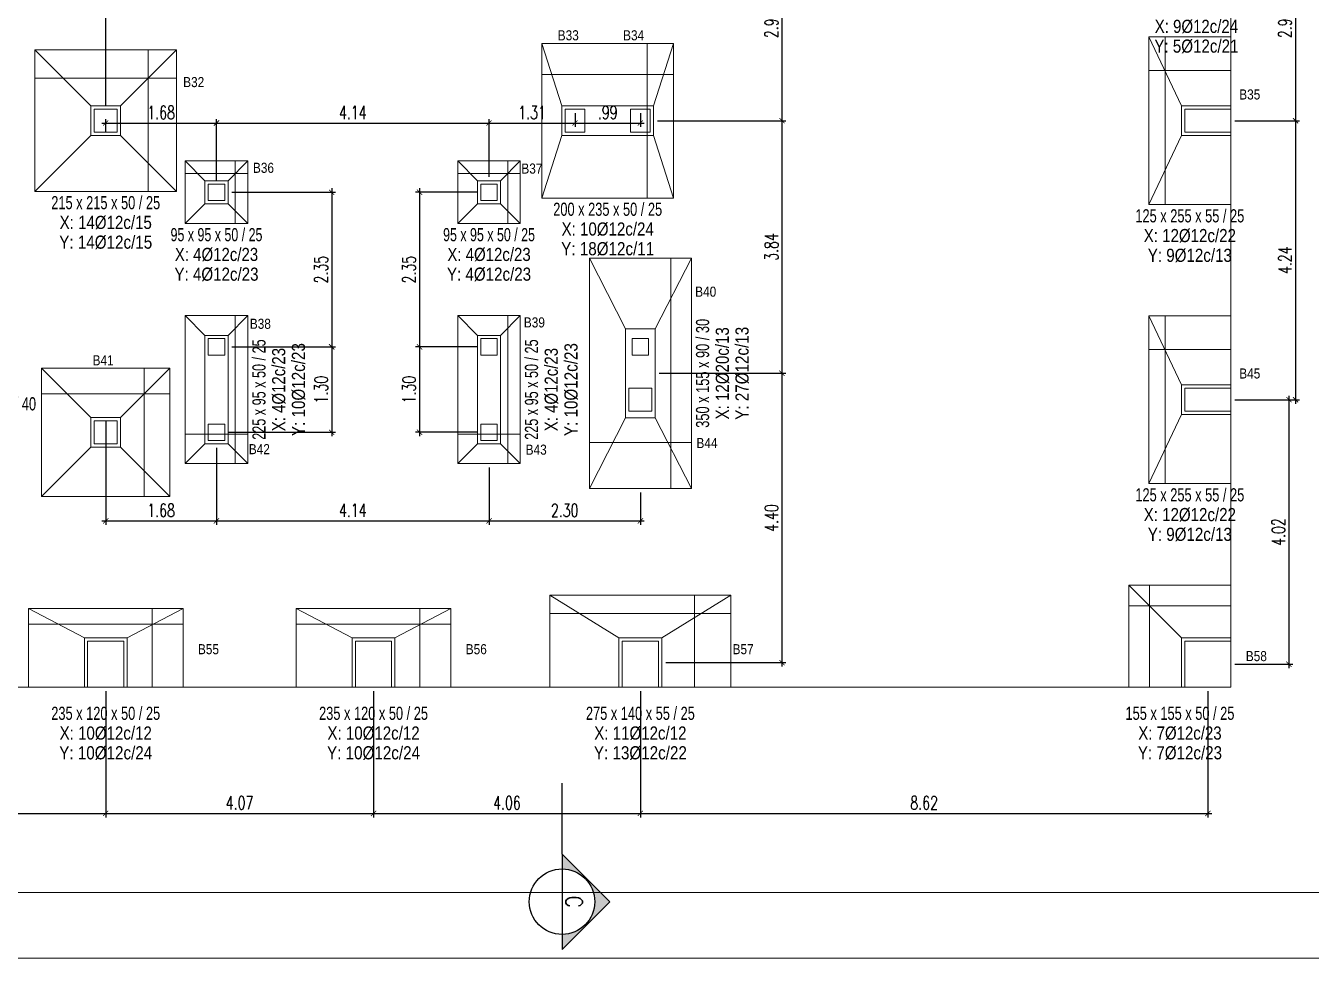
# Model space of a CAD drawing. Header units: millimetres. Extents: x 0 to 147, y 0 to 144.
# Drawn here: x 44.49 to 64.03, y 99.17 to 113.34 of the extents above; entities that cross this region are included whole.
import ezdxf
from ezdxf.enums import TextEntityAlignment as Align

# ---------------------------------------------------------------- set-up
doc = ezdxf.new("R2010")
doc.units = ezdxf.units.MM
doc.linetypes.add('TRAZO_HUECO', pattern=[0.375, 0.25, -0.125])
for name, color, linetype, lineweight in [('COLUMNA_REF', 3, 'Continuous', 9), ('PILAR_HORMIGON', 2, 'Continuous', 0), ('RECUAD_LIMITES', 2, 'Continuous', 0), ('RECUAD_MARCO', 1, 'Continuous', 20), ('SILUETAS', 6, 'Continuous', 5), ('ZAP_CONTORNO', 6, 'Continuous', 9), ('ZAP_DIMENSION_Y_ARM', 7, 'Continuous', 0), ('ZAP_ESQUEMA_ARM', 7, 'Continuous', 9)]:
    doc.layers.add(name, color=color, linetype=linetype, lineweight=lineweight)
doc.layers.add('DN-100-TITULOS 02', color=2, linetype='Continuous')
doc.styles.add('COTAS', font='romans.shx', dxfattribs={"width": 0.7})
doc.styles.add('CYPETXT_romans', font='arial.ttf', dxfattribs={"height": 0.2})
doc.styles.add('ROMANS', font='romans.shx', dxfattribs={"width": 0.8})
doc.dimstyles.new('COTA 100', dxfattribs={"dimscale": 200, "dimtxt": 0.001, "dimasz": 0.0004, "dimexe": 0.0003, "dimexo": 0.0003, "dimgap": 0.0003, "dimtad": 1, "dimzin": 4, "dimdsep": 46, "dimtxsty": 'COTAS', "dimblk": 'ARCHTICK', "dimcen": -0.02, "dimdle": 0.0003, "dimclrd": 256, "dimclre": 256, "dimclrt": 2, "dimadec": 0, "dimazin": 0, "dimtfac": 1, "dimtix": 1, "dimtmove": 2, "dimatfit": 3, "dimldrblk": 'ORIGIN', "dimfxl": 1, "dimtolj": 1, "dimtzin": 0, "dimarcsym": 0})

# ---------------------------------------------------------------- blocks, each defined once
blk = doc.blocks.new('_ArchTick')
at = {"color": 0, "const_width": 0.15}
blk.add_lwpolyline([(-0.5, -0.5), (0.5, 0.5)], dxfattribs=at)
blk = doc.blocks.new('*D477')
at = {"lineweight": -2, "transparency": 16777216}
for p, q in [((40.711, 113.925), (45.766, 113.925)), ((40.771, 112.258), (40.771, 113.985)), ((45.706, 112.133), (45.706, 113.985))]:
    blk.add_line(p, q, dxfattribs=at)
at = {"layer": 'Defpoints', "color": 0, "transparency": 16777216}
for p in [(45.706, 113.925), (40.771, 112.198), (45.706, 112.073)]:
    blk.add_point(p, dxfattribs=at)
at = {"lineweight": -2, "transparency": 16777216, "xscale": 0.08, "yscale": 0.08, "zscale": 0.08, "rotation": 180}
blk.add_blockref('_ArchTick', (40.771, 113.925), dxfattribs=at)
at = {"lineweight": -2, "transparency": 16777216, "xscale": 0.08, "yscale": 0.08, "zscale": 0.08}
blk.add_blockref('_ArchTick', (45.706, 113.925), dxfattribs=at)
at = {"color": 2, "transparency": 16777216, "insert": (43.239, 114.085), "char_height": 0.2, "attachment_point": 5, "style": 'COTAS'}
blk.add_mtext('\\A1;4.94', dxfattribs=at)
blk = doc.blocks.new('_Origin')
at = {"color": 0, "linetype": 'ByBlock', "lineweight": -2}
blk.add_line((0, 0), (-1, 0), dxfattribs=at)
blk.add_circle((0, 0), 0.5, dxfattribs=at)
blk = doc.blocks.new('*D486')
at = {"lineweight": -2, "transparency": 16777216}
for p, q in [((63.788, 114.887), (63.788, 111.838)), ((62.866, 114.827), (63.848, 114.827)), ((62.866, 111.898), (63.848, 111.898))]:
    blk.add_line(p, q, dxfattribs=at)
at = {"layer": 'Defpoints', "color": 0, "transparency": 16777216}
for p in [(62.806, 114.827), (62.806, 111.898), (63.788, 111.898)]:
    blk.add_point(p, dxfattribs=at)
at = {"lineweight": -2, "transparency": 16777216, "xscale": 0.08, "yscale": 0.08, "zscale": 0.08}
for p, rotation in [((63.788, 114.827), 90), ((63.788, 111.898), 270)]:
    blk.add_blockref('_ArchTick', p, dxfattribs=dict(at, rotation=rotation))
at = {"color": 2, "transparency": 16777216, "insert": (63.628, 113.363), "char_height": 0.2, "attachment_point": 5, "rotation": 90, "style": 'COTAS'}
blk.add_mtext('\\A1;2.93', dxfattribs=at)
blk = doc.blocks.new('*D487')
at = {"lineweight": -2, "transparency": 16777216}
for p, q in [((63.788, 111.958), (63.788, 107.598)), ((62.866, 111.898), (63.848, 111.898)), ((62.866, 107.658), (63.848, 107.658))]:
    blk.add_line(p, q, dxfattribs=at)
at = {"layer": 'Defpoints', "color": 0, "transparency": 16777216}
for p in [(62.806, 111.898), (62.806, 107.658), (63.788, 107.658)]:
    blk.add_point(p, dxfattribs=at)
at = {"lineweight": -2, "transparency": 16777216, "xscale": 0.08, "yscale": 0.08, "zscale": 0.08}
for p, rotation in [((63.788, 111.898), 90), ((63.788, 107.658), 270)]:
    blk.add_blockref('_ArchTick', p, dxfattribs=dict(at, rotation=rotation))
at = {"color": 2, "transparency": 16777216, "insert": (63.628, 109.778), "char_height": 0.2, "attachment_point": 5, "rotation": 90, "style": 'COTAS'}
blk.add_mtext('\\A1;4.24', dxfattribs=at)
blk = doc.blocks.new('*D488')
at = {"lineweight": -2, "transparency": 16777216}
for p, q in [((62.866, 107.658), (63.748, 107.658)), ((63.688, 107.718), (63.688, 103.578)), ((62.866, 103.638), (63.748, 103.638))]:
    blk.add_line(p, q, dxfattribs=at)
at = {"layer": 'Defpoints', "color": 0, "transparency": 16777216}
for p in [(62.806, 107.658), (62.806, 103.638), (63.688, 103.638)]:
    blk.add_point(p, dxfattribs=at)
at = {"lineweight": -2, "transparency": 16777216, "xscale": 0.08, "yscale": 0.08, "zscale": 0.08}
for p, rotation in [((63.688, 107.658), 90), ((63.688, 103.638), 270)]:
    blk.add_blockref('_ArchTick', p, dxfattribs=dict(at, rotation=rotation))
at = {"color": 2, "transparency": 16777216, "insert": (63.528, 105.648), "char_height": 0.2, "attachment_point": 5, "rotation": 90, "style": 'COTAS'}
blk.add_mtext('\\A1;4.02', dxfattribs=at)
blk = doc.blocks.new('*D495')
at = {"lineweight": -2, "transparency": 16777216}
for p, q in [((40.771, 103.228), (40.771, 101.312)), ((45.706, 103.228), (45.706, 101.312)), ((40.711, 101.372), (45.766, 101.372))]:
    blk.add_line(p, q, dxfattribs=at)
at = {"layer": 'Defpoints', "color": 0, "transparency": 16777216}
for p in [(40.771, 103.288), (45.706, 103.288), (45.706, 101.372)]:
    blk.add_point(p, dxfattribs=at)
at = {"lineweight": -2, "transparency": 16777216, "xscale": 0.08, "yscale": 0.08, "zscale": 0.08, "rotation": 180}
blk.add_blockref('_ArchTick', (40.771, 101.372), dxfattribs=at)
at = {"lineweight": -2, "transparency": 16777216, "xscale": 0.08, "yscale": 0.08, "zscale": 0.08}
blk.add_blockref('_ArchTick', (45.706, 101.372), dxfattribs=at)
at = {"color": 2, "transparency": 16777216, "insert": (43.239, 101.532), "char_height": 0.2, "attachment_point": 5, "style": 'COTAS'}
blk.add_mtext('\\A1;4.94', dxfattribs=at)
blk = doc.blocks.new('*D496')
at = {"lineweight": -2, "transparency": 16777216}
for p, q in [((45.706, 103.228), (45.706, 101.312)), ((49.776, 103.228), (49.776, 101.312)), ((45.646, 101.372), (49.836, 101.372))]:
    blk.add_line(p, q, dxfattribs=at)
at = {"layer": 'Defpoints', "color": 0, "transparency": 16777216}
for p in [(45.706, 103.288), (49.776, 103.288), (49.776, 101.372)]:
    blk.add_point(p, dxfattribs=at)
at = {"lineweight": -2, "transparency": 16777216, "xscale": 0.08, "yscale": 0.08, "zscale": 0.08, "rotation": 180}
blk.add_blockref('_ArchTick', (45.706, 101.372), dxfattribs=at)
at = {"lineweight": -2, "transparency": 16777216, "xscale": 0.08, "yscale": 0.08, "zscale": 0.08}
blk.add_blockref('_ArchTick', (49.776, 101.372), dxfattribs=at)
at = {"color": 2, "transparency": 16777216, "insert": (47.741, 101.532), "char_height": 0.2, "attachment_point": 5, "style": 'COTAS'}
blk.add_mtext('\\A1;4.07', dxfattribs=at)
blk = doc.blocks.new('*D497')
at = {"lineweight": -2, "transparency": 16777216}
for p, q in [((49.776, 103.228), (49.776, 101.312)), ((53.831, 103.228), (53.831, 101.312)), ((49.716, 101.372), (53.891, 101.372))]:
    blk.add_line(p, q, dxfattribs=at)
at = {"layer": 'Defpoints', "color": 0, "transparency": 16777216}
for p in [(49.776, 103.288), (53.831, 103.288), (53.831, 101.372)]:
    blk.add_point(p, dxfattribs=at)
at = {"lineweight": -2, "transparency": 16777216, "xscale": 0.08, "yscale": 0.08, "zscale": 0.08, "rotation": 180}
blk.add_blockref('_ArchTick', (49.776, 101.372), dxfattribs=at)
at = {"lineweight": -2, "transparency": 16777216, "xscale": 0.08, "yscale": 0.08, "zscale": 0.08}
blk.add_blockref('_ArchTick', (53.831, 101.372), dxfattribs=at)
at = {"color": 2, "transparency": 16777216, "insert": (51.804, 101.532), "char_height": 0.2, "attachment_point": 5, "style": 'COTAS'}
blk.add_mtext('\\A1;4.06', dxfattribs=at)
blk = doc.blocks.new('*D498')
at = {"lineweight": -2, "transparency": 16777216}
for p, q in [((53.831, 103.228), (53.831, 101.312)), ((62.456, 103.228), (62.456, 101.312)), ((53.771, 101.372), (62.516, 101.372))]:
    blk.add_line(p, q, dxfattribs=at)
at = {"layer": 'Defpoints', "color": 0, "transparency": 16777216}
for p in [(53.831, 103.288), (62.456, 103.288), (62.456, 101.372)]:
    blk.add_point(p, dxfattribs=at)
at = {"lineweight": -2, "transparency": 16777216, "xscale": 0.08, "yscale": 0.08, "zscale": 0.08, "rotation": 180}
blk.add_blockref('_ArchTick', (53.831, 101.372), dxfattribs=at)
at = {"lineweight": -2, "transparency": 16777216, "xscale": 0.08, "yscale": 0.08, "zscale": 0.08}
blk.add_blockref('_ArchTick', (62.456, 101.372), dxfattribs=at)
at = {"color": 2, "transparency": 16777216, "insert": (58.144, 101.532), "char_height": 0.2, "attachment_point": 5, "style": 'COTAS'}
blk.add_mtext('\\A1;8.62', dxfattribs=at)
blk = doc.blocks.new('*D501')
at = {"lineweight": -2, "transparency": 16777216}
for p, q in [((55.983, 114.887), (55.983, 111.838)), ((54.116, 114.827), (56.043, 114.827)), ((54.091, 111.898), (56.043, 111.898))]:
    blk.add_line(p, q, dxfattribs=at)
at = {"layer": 'Defpoints', "color": 0, "transparency": 16777216}
for p in [(54.056, 114.827), (54.031, 111.898), (55.983, 111.898)]:
    blk.add_point(p, dxfattribs=at)
at = {"lineweight": -2, "transparency": 16777216, "xscale": 0.08, "yscale": 0.08, "zscale": 0.08}
for p, rotation in [((55.983, 114.827), 90), ((55.983, 111.898), 270)]:
    blk.add_blockref('_ArchTick', p, dxfattribs=dict(at, rotation=rotation))
at = {"color": 2, "transparency": 16777216, "insert": (55.823, 113.363), "char_height": 0.2, "attachment_point": 5, "rotation": 90, "style": 'COTAS'}
blk.add_mtext('\\A1;2.93', dxfattribs=at)
blk = doc.blocks.new('*D502')
at = {"lineweight": -2, "transparency": 16777216}
for p, q in [((55.983, 111.958), (55.983, 108)), ((54.091, 111.898), (56.043, 111.898)), ((54.116, 108.06), (56.043, 108.06))]:
    blk.add_line(p, q, dxfattribs=at)
at = {"layer": 'Defpoints', "color": 0, "transparency": 16777216}
for p in [(54.031, 111.898), (54.056, 108.06), (55.983, 108.06)]:
    blk.add_point(p, dxfattribs=at)
at = {"lineweight": -2, "transparency": 16777216, "xscale": 0.08, "yscale": 0.08, "zscale": 0.08}
for p, rotation in [((55.983, 111.898), 90), ((55.983, 108.06), 270)]:
    blk.add_blockref('_ArchTick', p, dxfattribs=dict(at, rotation=rotation))
at = {"color": 2, "transparency": 16777216, "insert": (55.823, 109.979), "char_height": 0.2, "attachment_point": 5, "rotation": 90, "style": 'COTAS'}
blk.add_mtext('\\A1;3.84', dxfattribs=at)
blk = doc.blocks.new('*D503')
at = {"lineweight": -2, "transparency": 16777216}
for p, q in [((54.116, 108.06), (56.043, 108.06)), ((55.983, 108.12), (55.983, 103.603)), ((54.216, 103.663), (56.043, 103.663))]:
    blk.add_line(p, q, dxfattribs=at)
at = {"layer": 'Defpoints', "color": 0, "transparency": 16777216}
for p in [(54.056, 108.06), (54.156, 103.663), (55.983, 103.663)]:
    blk.add_point(p, dxfattribs=at)
at = {"lineweight": -2, "transparency": 16777216, "xscale": 0.08, "yscale": 0.08, "zscale": 0.08}
for p, rotation in [((55.983, 108.06), 90), ((55.983, 103.663), 270)]:
    blk.add_blockref('_ArchTick', p, dxfattribs=dict(at, rotation=rotation))
at = {"color": 2, "transparency": 16777216, "insert": (55.823, 105.861), "char_height": 0.2, "attachment_point": 5, "rotation": 90, "style": 'COTAS'}
blk.add_mtext('\\A1;4.40', dxfattribs=at)
blk = doc.blocks.new('*D510')
at = {"lineweight": -2, "transparency": 16777216}
for p, q in [((45.646, 111.863), (47.449, 111.863)), ((45.706, 111.733), (45.706, 111.923)), ((47.389, 110.996), (47.389, 111.923))]:
    blk.add_line(p, q, dxfattribs=at)
at = {"layer": 'Defpoints', "color": 0, "transparency": 16777216}
for p in [(47.389, 111.863), (45.706, 111.673), (47.389, 110.936)]:
    blk.add_point(p, dxfattribs=at)
at = {"lineweight": -2, "transparency": 16777216, "xscale": 0.08, "yscale": 0.08, "zscale": 0.08, "rotation": 180}
blk.add_blockref('_ArchTick', (45.706, 111.863), dxfattribs=at)
at = {"lineweight": -2, "transparency": 16777216, "xscale": 0.08, "yscale": 0.08, "zscale": 0.08}
blk.add_blockref('_ArchTick', (47.389, 111.863), dxfattribs=at)
at = {"color": 2, "transparency": 16777216, "insert": (46.548, 112.023), "char_height": 0.2, "attachment_point": 5, "style": 'COTAS'}
blk.add_mtext('\\A1;1.68', dxfattribs=at)
blk = doc.blocks.new('*D511')
at = {"lineweight": -2, "transparency": 16777216}
for p, q in [((47.329, 111.863), (51.591, 111.863)), ((47.389, 110.996), (47.389, 111.923)), ((51.531, 111.046), (51.531, 111.923))]:
    blk.add_line(p, q, dxfattribs=at)
at = {"layer": 'Defpoints', "color": 0, "transparency": 16777216}
for p in [(51.531, 111.863), (51.531, 110.986), (47.389, 110.936)]:
    blk.add_point(p, dxfattribs=at)
at = {"lineweight": -2, "transparency": 16777216, "xscale": 0.08, "yscale": 0.08, "zscale": 0.08, "rotation": 180}
blk.add_blockref('_ArchTick', (47.389, 111.863), dxfattribs=at)
at = {"lineweight": -2, "transparency": 16777216, "xscale": 0.08, "yscale": 0.08, "zscale": 0.08}
blk.add_blockref('_ArchTick', (51.531, 111.863), dxfattribs=at)
at = {"color": 2, "transparency": 16777216, "insert": (49.46, 112.023), "char_height": 0.2, "attachment_point": 5, "style": 'COTAS'}
blk.add_mtext('\\A1;4.14', dxfattribs=at)
blk = doc.blocks.new('*D512')
at = {"lineweight": -2, "transparency": 16777216}
for p, q in [((52.838, 112.013), (52.838, 111.803)), ((51.471, 111.863), (52.898, 111.863)), ((51.531, 111.046), (51.531, 111.923))]:
    blk.add_line(p, q, dxfattribs=at)
at = {"layer": 'Defpoints', "color": 0, "transparency": 16777216}
for p in [(52.838, 112.073), (52.838, 111.863), (51.531, 110.986)]:
    blk.add_point(p, dxfattribs=at)
at = {"lineweight": -2, "transparency": 16777216, "xscale": 0.08, "yscale": 0.08, "zscale": 0.08, "rotation": 180}
blk.add_blockref('_ArchTick', (51.531, 111.863), dxfattribs=at)
at = {"lineweight": -2, "transparency": 16777216, "xscale": 0.08, "yscale": 0.08, "zscale": 0.08}
blk.add_blockref('_ArchTick', (52.838, 111.863), dxfattribs=at)
at = {"color": 2, "transparency": 16777216, "insert": (52.185, 112.023), "char_height": 0.2, "attachment_point": 5, "style": 'COTAS'}
blk.add_mtext('\\A1;1.31', dxfattribs=at)
blk = doc.blocks.new('*D513')
at = {"lineweight": -2, "transparency": 16777216}
for p, q in [((52.838, 112.013), (52.838, 111.803)), ((53.831, 112.013), (53.831, 111.803)), ((52.778, 111.863), (53.891, 111.863))]:
    blk.add_line(p, q, dxfattribs=at)
at = {"layer": 'Defpoints', "color": 0, "transparency": 16777216}
for p in [(52.838, 112.073), (53.831, 112.073), (53.831, 111.863)]:
    blk.add_point(p, dxfattribs=at)
at = {"lineweight": -2, "transparency": 16777216, "xscale": 0.08, "yscale": 0.08, "zscale": 0.08, "rotation": 180}
blk.add_blockref('_ArchTick', (52.838, 111.863), dxfattribs=at)
at = {"lineweight": -2, "transparency": 16777216, "xscale": 0.08, "yscale": 0.08, "zscale": 0.08}
blk.add_blockref('_ArchTick', (53.831, 111.863), dxfattribs=at)
at = {"color": 2, "transparency": 16777216, "insert": (53.335, 112.023), "char_height": 0.2, "attachment_point": 5, "style": 'COTAS'}
blk.add_mtext('\\A1;.99', dxfattribs=at)
blk = doc.blocks.new('*D514')
at = {"lineweight": -2, "transparency": 16777216}
for p, q in [((45.706, 107.328), (45.706, 105.757)), ((47.389, 106.928), (47.389, 105.757)), ((45.646, 105.817), (47.449, 105.817))]:
    blk.add_line(p, q, dxfattribs=at)
at = {"layer": 'Defpoints', "color": 0, "transparency": 16777216}
for p in [(45.706, 107.388), (47.389, 106.988), (47.389, 105.817)]:
    blk.add_point(p, dxfattribs=at)
at = {"lineweight": -2, "transparency": 16777216, "xscale": 0.08, "yscale": 0.08, "zscale": 0.08, "rotation": 180}
blk.add_blockref('_ArchTick', (45.706, 105.817), dxfattribs=at)
at = {"lineweight": -2, "transparency": 16777216, "xscale": 0.08, "yscale": 0.08, "zscale": 0.08}
blk.add_blockref('_ArchTick', (47.389, 105.817), dxfattribs=at)
at = {"color": 2, "transparency": 16777216, "insert": (46.548, 105.977), "char_height": 0.2, "attachment_point": 5, "style": 'COTAS'}
blk.add_mtext('\\A1;1.68', dxfattribs=at)
blk = doc.blocks.new('*D515')
at = {"lineweight": -2, "transparency": 16777216}
for p, q in [((47.389, 106.928), (47.389, 105.757)), ((51.531, 106.627), (51.531, 105.757)), ((47.329, 105.817), (51.591, 105.817))]:
    blk.add_line(p, q, dxfattribs=at)
at = {"layer": 'Defpoints', "color": 0, "transparency": 16777216}
for p in [(47.389, 106.988), (51.531, 106.687), (51.531, 105.817)]:
    blk.add_point(p, dxfattribs=at)
at = {"lineweight": -2, "transparency": 16777216, "xscale": 0.08, "yscale": 0.08, "zscale": 0.08, "rotation": 180}
blk.add_blockref('_ArchTick', (47.389, 105.817), dxfattribs=at)
at = {"lineweight": -2, "transparency": 16777216, "xscale": 0.08, "yscale": 0.08, "zscale": 0.08}
blk.add_blockref('_ArchTick', (51.531, 105.817), dxfattribs=at)
at = {"color": 2, "transparency": 16777216, "insert": (49.46, 105.977), "char_height": 0.2, "attachment_point": 5, "style": 'COTAS'}
blk.add_mtext('\\A1;4.14', dxfattribs=at)
blk = doc.blocks.new('*D516')
at = {"lineweight": -2, "transparency": 16777216}
for p, q in [((51.531, 106.627), (51.531, 105.757)), ((53.831, 106.25), (53.831, 105.757)), ((51.471, 105.817), (53.891, 105.817))]:
    blk.add_line(p, q, dxfattribs=at)
at = {"layer": 'Defpoints', "color": 0, "transparency": 16777216}
for p in [(51.531, 106.687), (53.831, 106.31), (53.831, 105.817)]:
    blk.add_point(p, dxfattribs=at)
at = {"lineweight": -2, "transparency": 16777216, "xscale": 0.08, "yscale": 0.08, "zscale": 0.08, "rotation": 180}
blk.add_blockref('_ArchTick', (51.531, 105.817), dxfattribs=at)
at = {"lineweight": -2, "transparency": 16777216, "xscale": 0.08, "yscale": 0.08, "zscale": 0.08}
blk.add_blockref('_ArchTick', (53.831, 105.817), dxfattribs=at)
at = {"color": 2, "transparency": 16777216, "insert": (52.681, 105.977), "char_height": 0.2, "attachment_point": 5, "style": 'COTAS'}
blk.add_mtext('\\A1;2.30', dxfattribs=at)
blk = doc.blocks.new('*D520')
at = {"lineweight": -2, "transparency": 16777216}
for p, q in [((47.624, 110.811), (49.2, 110.811)), ((49.14, 110.871), (49.14, 108.401)), ((47.624, 108.461), (49.2, 108.461))]:
    blk.add_line(p, q, dxfattribs=at)
at = {"layer": 'Defpoints', "color": 0, "transparency": 16777216}
for p in [(47.564, 110.811), (47.564, 108.461), (49.14, 108.461)]:
    blk.add_point(p, dxfattribs=at)
at = {"lineweight": -2, "transparency": 16777216, "xscale": 0.08, "yscale": 0.08, "zscale": 0.08}
for p, rotation in [((49.14, 110.811), 90), ((49.14, 108.461), 270)]:
    blk.add_blockref('_ArchTick', p, dxfattribs=dict(at, rotation=rotation))
at = {"color": 2, "transparency": 16777216, "insert": (48.98, 109.636), "char_height": 0.2, "attachment_point": 5, "rotation": 90, "style": 'COTAS'}
blk.add_mtext('\\A1;2.35', dxfattribs=at)
blk = doc.blocks.new('*D521')
at = {"lineweight": -2, "transparency": 16777216}
for p, q in [((47.624, 108.461), (49.2, 108.461)), ((49.14, 108.521), (49.14, 107.103)), ((47.574, 107.163), (49.2, 107.163))]:
    blk.add_line(p, q, dxfattribs=at)
at = {"layer": 'Defpoints', "color": 0, "transparency": 16777216}
for p in [(47.564, 108.461), (47.514, 107.163), (49.14, 107.163)]:
    blk.add_point(p, dxfattribs=at)
at = {"lineweight": -2, "transparency": 16777216, "xscale": 0.08, "yscale": 0.08, "zscale": 0.08}
for p, rotation in [((49.14, 108.461), 90), ((49.14, 107.163), 270)]:
    blk.add_blockref('_ArchTick', p, dxfattribs=dict(at, rotation=rotation))
at = {"color": 2, "transparency": 16777216, "insert": (48.98, 107.812), "char_height": 0.2, "attachment_point": 5, "rotation": 90, "style": 'COTAS'}
blk.add_mtext('\\A1;1.30', dxfattribs=at)
blk = doc.blocks.new('*D522')
at = {"lineweight": -2, "transparency": 16777216}
for p, q in [((51.346, 110.811), (50.416, 110.811)), ((50.476, 110.871), (50.476, 108.401)), ((51.346, 108.461), (50.416, 108.461))]:
    blk.add_line(p, q, dxfattribs=at)
at = {"layer": 'Defpoints', "color": 0, "transparency": 16777216}
for p in [(51.406, 110.811), (50.476, 108.461), (51.406, 108.461)]:
    blk.add_point(p, dxfattribs=at)
at = {"lineweight": -2, "transparency": 16777216, "xscale": 0.08, "yscale": 0.08, "zscale": 0.08}
for p, rotation in [((50.476, 110.811), 90), ((50.476, 108.461), 270)]:
    blk.add_blockref('_ArchTick', p, dxfattribs=dict(at, rotation=rotation))
at = {"color": 2, "transparency": 16777216, "insert": (50.316, 109.636), "char_height": 0.2, "attachment_point": 5, "rotation": 90, "style": 'COTAS'}
blk.add_mtext('\\A1;2.35', dxfattribs=at)
blk = doc.blocks.new('*D523')
at = {"lineweight": -2, "transparency": 16777216}
for p, q in [((51.346, 108.461), (50.416, 108.461)), ((50.476, 108.521), (50.476, 107.103)), ((51.346, 107.163), (50.416, 107.163))]:
    blk.add_line(p, q, dxfattribs=at)
at = {"layer": 'Defpoints', "color": 0, "transparency": 16777216}
for p in [(51.406, 108.461), (50.476, 107.163), (51.406, 107.163)]:
    blk.add_point(p, dxfattribs=at)
at = {"lineweight": -2, "transparency": 16777216, "xscale": 0.08, "yscale": 0.08, "zscale": 0.08}
for p, rotation in [((50.476, 108.461), 90), ((50.476, 107.163), 270)]:
    blk.add_blockref('_ArchTick', p, dxfattribs=dict(at, rotation=rotation))
at = {"color": 2, "transparency": 16777216, "insert": (50.316, 107.812), "char_height": 0.2, "attachment_point": 5, "rotation": 90, "style": 'COTAS'}
blk.add_mtext('\\A1;1.30', dxfattribs=at)
blk = doc.blocks.new('DEN CORTE')
blk.add_hatch(color=256).paths.add_polyline_path([(1.729, 0), (1.9, 0), (1.355, 0.545), (0.81, 0), (0.98, 0, -1)])
for p, q in [((0.81, 0), (1.355, 0.545)), ((1.9, 0), (1.355, 0.545)), ((0.81, 0), (0, 0)), ((0.81, 0), (1.9, 0))]:
    blk.add_line(p, q)
blk.add_circle((1.355, 0), 0.374)
at = {"style": 'ROMANS', "width": 0.8}
for tag, p in [('NUMEROCORTE', (1.355, 0.043)), ('LAMINA', (1.355, -0.233))]:
    blk.add_attdef(tag, text='', height=0.19, dxfattribs=at).set_placement(p, align=Align.CENTER)

msp = doc.modelspace()

# ---------------------------------------------------------------- linework, layer by layer
at = {"layer": 'PILAR_HORMIGON'}
for points in [[(45.53117, 111.723), (45.88117, 111.723), (45.88117, 112.073), (45.53117, 112.073), (45.53117, 111.723)], [(52.68824, 111.723), (52.98824, 111.723), (52.98824, 112.073), (52.68824, 112.073), (52.68824, 111.723)], [(53.68124, 111.723), (53.98124, 111.723), (53.98124, 112.073), (53.68124, 112.073), (53.68124, 111.723)], [(62.10624, 111.723), (62.80624, 111.723), (62.80624, 112.073), (62.10624, 112.073), (62.10624, 111.723)], [(47.26441, 110.68647), (47.51441, 110.68647), (47.51441, 110.93647), (47.26441, 110.93647), (47.26441, 110.68647)], [(51.40624, 110.68647), (51.65624, 110.68647), (51.65624, 110.93647), (51.40624, 110.93647), (51.40624, 110.68647)], [(47.26441, 108.33647), (47.51441, 108.33647), (47.51441, 108.58647), (47.26441, 108.58647), (47.26441, 108.33647)], [(51.40624, 108.33647), (51.65624, 108.33647), (51.65624, 108.58647), (51.40624, 108.58647), (51.40624, 108.33647)], [(53.70624, 108.33647), (53.95624, 108.33647), (53.95624, 108.58647), (53.70624, 108.58647), (53.70624, 108.33647)], [(53.65624, 107.483), (54.00624, 107.483), (54.00624, 107.833), (53.65624, 107.833), (53.65624, 107.483)], [(62.10624, 107.483), (62.80624, 107.483), (62.80624, 107.833), (62.10624, 107.833), (62.10624, 107.483)], [(45.53117, 106.988), (45.88117, 106.988), (45.88117, 107.338), (45.53117, 107.338), (45.53117, 106.988)], [(47.26441, 107.038), (47.51441, 107.038), (47.51441, 107.288), (47.26441, 107.288), (47.26441, 107.038)], [(51.40624, 107.038), (51.65624, 107.038), (51.65624, 107.288), (51.40624, 107.288), (51.40624, 107.038)], [(45.43117, 103.288), (45.98117, 103.288), (45.98117, 103.988), (45.43117, 103.988), (45.43117, 103.288)], [(49.50117, 103.288), (50.05117, 103.288), (50.05117, 103.988), (49.50117, 103.988), (49.50117, 103.288)], [(53.55624, 103.288), (54.10624, 103.288), (54.10624, 103.988), (53.55624, 103.988), (53.55624, 103.288)], [(62.10624, 103.288), (62.80624, 103.288), (62.80624, 103.988), (62.10624, 103.988), (62.10624, 103.288)]]:
    msp.add_lwpolyline(points, close=True, dxfattribs=at)
at = {"layer": 'RECUAD_LIMITES'}
msp.add_lwpolyline([(0, 99.17), (83.9, 99.17), (83.9, 123.77), (0, 123.77), (0, 99.17)], close=True, dxfattribs=at)
at = {"layer": 'RECUAD_MARCO'}
msp.add_lwpolyline([(2.5, 100.17), (82.9, 100.17), (82.9, 122.77), (2.5, 122.77), (2.5, 100.17)], close=True, dxfattribs=at)
at = {"layer": 'SILUETAS', "color": 5}
msp.add_lwpolyline([(6.07802, 120.608), (5.44962, 106.288), (8.31921, 103.288), (62.80624, 103.288), (62.80624, 120.608), (6.07802, 120.608)], dxfattribs=at)
at = {"layer": 'SILUETAS', "color": 1, "linetype": 'TRAZO_HUECO'}
msp.add_lwpolyline([(6.07802, 120.608), (5.44962, 106.288), (8.31921, 103.288), (62.80624, 103.288), (62.80624, 120.608), (6.07802, 120.608)], dxfattribs=at)
at = {"layer": 'ZAP_CONTORNO'}
for p, q in [((61.55624, 113.173), (62.05624, 112.123)), ((44.63117, 112.973), (45.48117, 112.123)), ((46.78117, 112.973), (45.93117, 112.123)), ((52.33474, 113.073), (52.63824, 112.123)), ((54.33474, 113.073), (54.03124, 112.123)), ((44.63117, 110.823), (45.48117, 111.673)), ((46.78117, 110.823), (45.93117, 111.673)), ((52.33474, 110.723), (52.63824, 111.673)), ((54.33474, 110.723), (54.03124, 111.673)), ((61.55624, 110.623), (62.05624, 111.673)), ((62.05624, 111.673), (62.80624, 111.673)), ((46.91441, 111.28647), (47.21441, 110.98647)), ((47.86441, 111.28647), (47.56441, 110.98647)), ((51.05624, 111.28647), (51.35624, 110.98647)), ((52.00624, 111.28647), (51.70624, 110.98647)), ((46.91441, 110.33647), (47.21441, 110.63647)), ((47.86441, 110.33647), (47.56441, 110.63647)), ((51.05624, 110.33647), (51.35624, 110.63647)), ((52.00624, 110.33647), (51.70624, 110.63647)), ((53.05624, 109.80974), (53.60624, 108.73647)), ((54.60624, 109.80974), (54.05624, 108.73647)), ((46.91441, 108.93724), (47.21441, 108.63647)), ((47.86441, 108.93724), (47.56441, 108.63647)), ((51.05624, 108.93724), (51.35624, 108.63647)), ((52.00624, 108.93724), (51.70624, 108.63647)), ((61.55624, 108.933), (62.05624, 107.883)), ((44.73117, 108.138), (45.48117, 107.388)), ((46.68117, 108.138), (45.93117, 107.388)), ((53.05624, 106.30974), (53.60624, 107.383)), ((54.60624, 106.30974), (54.05624, 107.383)), ((61.55624, 106.383), (62.05624, 107.433)), ((62.05624, 107.433), (62.80624, 107.433)), ((44.73117, 106.188), (45.48117, 106.938)), ((46.68117, 106.188), (45.93117, 106.938)), ((46.91441, 106.68724), (47.21441, 106.988)), ((47.86441, 106.68724), (47.56441, 106.988)), ((51.05624, 106.68724), (51.35624, 106.988)), ((52.00624, 106.68724), (51.70624, 106.988)), ((61.25624, 104.838), (62.05624, 104.038)), ((52.45624, 104.688), (53.50624, 104.038)), ((55.20624, 104.688), (54.15624, 104.038)), ((44.53117, 104.488), (45.38117, 104.038)), ((46.88117, 104.488), (46.03117, 104.038)), ((48.60117, 104.488), (49.45117, 104.038)), ((50.95117, 104.488), (50.10117, 104.038))]:
    msp.add_line(p, q, dxfattribs=at)
for points in [[(61.55624, 110.623), (62.80624, 110.623), (62.80624, 113.173), (61.55624, 113.173), (61.55624, 110.623)], [(44.63117, 110.823), (46.78117, 110.823), (46.78117, 112.973), (44.63117, 112.973), (44.63117, 110.823)], [(52.33474, 110.723), (54.33474, 110.723), (54.33474, 113.073), (52.33474, 113.073), (52.33474, 110.723)], [(45.48117, 111.673), (45.93117, 111.673), (45.93117, 112.123), (45.48117, 112.123), (45.48117, 111.673)], [(52.63824, 111.673), (54.03124, 111.673), (54.03124, 112.123), (52.63824, 112.123), (52.63824, 111.673)], [(46.91441, 110.33647), (47.86441, 110.33647), (47.86441, 111.28647), (46.91441, 111.28647), (46.91441, 110.33647)], [(51.05624, 110.33647), (52.00624, 110.33647), (52.00624, 111.28647), (51.05624, 111.28647), (51.05624, 110.33647)], [(47.21441, 110.63647), (47.56441, 110.63647), (47.56441, 110.98647), (47.21441, 110.98647), (47.21441, 110.63647)], [(51.35624, 110.63647), (51.70624, 110.63647), (51.70624, 110.98647), (51.35624, 110.98647), (51.35624, 110.63647)], [(53.05624, 109.80974), (53.05624, 106.30974), (54.60624, 106.30974), (54.60624, 109.80974), (53.05624, 109.80974)], [(46.91441, 108.93724), (46.91441, 106.68724), (47.86441, 106.68724), (47.86441, 108.93724), (46.91441, 108.93724)], [(51.05624, 108.93724), (51.05624, 106.68724), (52.00624, 106.68724), (52.00624, 108.93724), (51.05624, 108.93724)], [(61.55624, 106.383), (62.80624, 106.383), (62.80624, 108.933), (61.55624, 108.933), (61.55624, 106.383)], [(47.21441, 108.63647), (47.21441, 106.988), (47.56441, 106.988), (47.56441, 108.63647), (47.21441, 108.63647)], [(51.35624, 108.63647), (51.35624, 106.988), (51.70624, 106.988), (51.70624, 108.63647), (51.35624, 108.63647)], [(53.60624, 108.73647), (53.60624, 107.383), (54.05624, 107.383), (54.05624, 108.73647), (53.60624, 108.73647)], [(44.73117, 106.188), (46.68117, 106.188), (46.68117, 108.138), (44.73117, 108.138), (44.73117, 106.188)], [(45.48117, 106.938), (45.93117, 106.938), (45.93117, 107.388), (45.48117, 107.388), (45.48117, 106.938)], [(61.25624, 103.288), (62.80624, 103.288), (62.80624, 104.838), (61.25624, 104.838), (61.25624, 103.288)], [(52.45624, 103.288), (55.20624, 103.288), (55.20624, 104.688), (52.45624, 104.688), (52.45624, 103.288)], [(44.53117, 103.288), (46.88117, 103.288), (46.88117, 104.488), (44.53117, 104.488), (44.53117, 103.288)], [(48.60117, 103.288), (50.95117, 103.288), (50.95117, 104.488), (48.60117, 104.488), (48.60117, 103.288)]]:
    msp.add_lwpolyline(points, close=True, dxfattribs=at)
for points in [[(62.80624, 112.123), (62.05624, 112.123), (62.05624, 111.673)], [(62.80624, 107.883), (62.05624, 107.883), (62.05624, 107.433)], [(46.03117, 103.288), (46.03117, 104.038), (45.38117, 104.038), (45.38117, 103.288)], [(50.10117, 103.288), (50.10117, 104.038), (49.45117, 104.038), (49.45117, 103.288)], [(54.15624, 103.288), (54.15624, 104.038), (53.50624, 104.038), (53.50624, 103.288)], [(62.80624, 104.038), (62.05624, 104.038), (62.05624, 103.288)]]:
    msp.add_lwpolyline(points, dxfattribs=at)
at = {"layer": 'ZAP_ESQUEMA_ARM'}
for p, q in [((61.80624, 110.623), (61.80624, 113.173)), ((46.35117, 110.823), (46.35117, 112.973)), ((53.93474, 110.723), (53.93474, 113.073)), ((44.63117, 112.543), (46.78117, 112.543)), ((52.33474, 112.603), (54.33474, 112.603)), ((61.55624, 112.663), (62.80624, 112.663)), ((47.67441, 110.33647), (47.67441, 111.28647)), ((51.81624, 110.33647), (51.81624, 111.28647)), ((46.91441, 111.09647), (47.86441, 111.09647)), ((51.05624, 111.09647), (52.00624, 111.09647)), ((54.29624, 109.80974), (54.29624, 106.30974)), ((47.67441, 108.93724), (47.67441, 106.68724)), ((51.81624, 108.93724), (51.81624, 106.68724)), ((61.80624, 106.383), (61.80624, 108.933)), ((61.55624, 108.423), (62.80624, 108.423)), ((46.29117, 106.188), (46.29117, 108.138)), ((44.73117, 107.748), (46.68117, 107.748)), ((46.91441, 107.13724), (47.86441, 107.13724)), ((51.05624, 107.13724), (52.00624, 107.13724)), ((53.05624, 107.00974), (54.60624, 107.00974)), ((61.56624, 103.288), (61.56624, 104.838)), ((54.65624, 103.288), (54.65624, 104.688)), ((61.25624, 104.528), (62.80624, 104.528)), ((46.41117, 103.288), (46.41117, 104.488)), ((50.48117, 103.288), (50.48117, 104.488)), ((52.45624, 104.408), (55.20624, 104.408)), ((44.53117, 104.248), (46.88117, 104.248)), ((48.60117, 104.248), (50.95117, 104.248))]:
    msp.add_line(p, q, dxfattribs=at)

# ---------------------------------------------------------------- block references
at = {"layer": 'DN-100-TITULOS 02', "xscale": 1.329999999999984, "yscale": 1.329999999999984, "zscale": 1.329999999999984, "rotation": 270}
msp.add_blockref('DEN CORTE', (52.64053, 101.83204), dxfattribs=at).add_auto_attribs({'NUMEROCORTE': 'C'})

# ---------------------------------------------------------------- texts
at = {"layer": 'COLUMNA_REF', "style": 'CYPETXT_romans', "width": 0.840522}
for s, p in [('B33', (52.73535, 113.19633)), ('B34', (53.72835, 113.19633)), ('B32', (47.04326, 112.48512)), ('B35', (63.09217, 112.29736)), ('B36', (48.10322, 111.1828)), ('B37', (52.18292, 111.17104)), ('B40', (54.8243, 109.30045)), ('B38', (48.0561, 108.81234)), ('B39', (52.22045, 108.83305)), ('B41', (45.66678, 108.25752)), ('B45', (63.09217, 108.05736)), ('B44', (54.84336, 106.99966)), ('B42', (48.04029, 106.9069)), ('B43', (52.24807, 106.8997)), ('B55', (47.26742, 103.86739)), ('B56', (51.33742, 103.86739)), ('B57', (55.39249, 103.86739)), ('B58', (63.19217, 103.76236))]:
    msp.add_text(s, height=0.153333, dxfattribs=at).set_placement(p, align=Align.MIDDLE_CENTER)
at = {"layer": 'ZAP_DIMENSION_Y_ARM', "lineweight": 15, "style": 'CYPETXT_romans'}
for s, width, p in [('X: 9%%c12c/24', 0.815472, (62.28124, 113.33229)), ('Y: 5%%c12c/21', 0.823009, (62.28124, 113.03229)), ('215 x 215 x 50 / 25', 0.696536, (45.70617, 110.653)), ('200 x 235 x 50 / 25', 0.696536, (53.33474, 110.553)), ('X: 14%%c12c/15', 0.820344, (45.70617, 110.353)), ('125 x 255 x 55 / 25', 0.696536, (62.18124, 110.453)), ('95 x 95 x 50 / 25', 0.675979, (47.38941, 110.16647)), ('95 x 95 x 50 / 25', 0.675979, (51.53124, 110.16647)), ('X: 10%%c12c/24', 0.820344, (53.33474, 110.253)), ('X: 12%%c12c/22', 0.820344, (62.18124, 110.153)), ('Y: 14%%c12c/15', 0.82727, (45.70617, 110.053)), ('Y: 18%%c12c/11', 0.82727, (53.33474, 109.953)), ('X: 4%%c12c/23', 0.815472, (47.38941, 109.86647)), ('X: 4%%c12c/23', 0.815472, (51.53124, 109.86647)), ('Y: 9%%c12c/13', 0.823009, (62.18124, 109.853)), ('Y: 4%%c12c/23', 0.823009, (47.38941, 109.56647)), ('Y: 4%%c12c/23', 0.823009, (51.53124, 109.56647)), ('195 x 195 x 50 / 40', 0.696536, (43.82014, 107.59617)), ('125 x 255 x 55 / 25', 0.696536, (62.18124, 106.213)), ('X: 12%%c12c/22', 0.820344, (62.18124, 105.913)), ('Y: 9%%c12c/13', 0.823009, (62.18124, 105.613)), ('235 x 120 x 50 / 25', 0.696536, (45.70617, 102.893)), ('235 x 120 x 50 / 25', 0.696536, (49.77617, 102.893)), ('275 x 140 x 55 / 25', 0.696536, (53.83124, 102.893)), ('155 x 155 x 50 / 25', 0.696536, (62.03124, 102.893)), ('X: 10%%c12c/12', 0.820344, (45.70617, 102.593)), ('X: 10%%c12c/12', 0.820344, (49.77617, 102.593)), ('X: 11%%c12c/12', 0.820344, (53.83124, 102.593)), ('X: 7%%c12c/23', 0.815472, (62.03124, 102.593)), ('Y: 10%%c12c/24', 0.82727, (45.70617, 102.293)), ('Y: 10%%c12c/24', 0.82727, (49.77617, 102.293)), ('Y: 13%%c12c/22', 0.82727, (53.83124, 102.293)), ('Y: 7%%c12c/23', 0.823009, (62.03124, 102.293))]:
    msp.add_text(s, height=0.2, dxfattribs=dict(at, width=width)).set_placement(p, align=Align.MIDDLE_CENTER)
for s, width, p in [('350 x 155 x 90 / 30', 0.696536, (54.77624, 108.05974)), ('X: 12%%c20c/13', 0.820344, (55.07624, 108.05974)), ('Y: 27%%c12c/13', 0.82727, (55.37624, 108.05974)), ('225 x 95 x 50 / 25', 0.686826, (48.03441, 107.81224)), ('X: 4%%c12c/23', 0.815472, (48.33441, 107.81224)), ('Y: 10%%c12c/23', 0.82727, (48.63441, 107.81224)), ('225 x 95 x 50 / 25', 0.686826, (52.17624, 107.81224)), ('X: 4%%c12c/23', 0.815472, (52.47624, 107.81224)), ('Y: 10%%c12c/23', 0.82727, (52.77624, 107.81224))]:
    msp.add_text(s, height=0.2, rotation=90, dxfattribs=dict(at, width=width)).set_placement(p, align=Align.MIDDLE_CENTER)

# ---------------------------------------------------------------- dimensions: what is measured, and where the dimension line sits
for base, p1, p2, picture, middle in [((55.98342, 111.898), (54.05624, 114.82729), (54.03124, 111.898), '*D501', (55.82342, 113.36264)), ((63.78752, 111.898), (62.80624, 114.82729), (62.80624, 111.898), '*D486', (63.62752, 113.36264)), ((55.98342, 108.05974), (54.03124, 111.898), (54.05624, 108.05974), '*D502', (55.82342, 109.97887)), ((63.78752, 107.658), (62.80624, 111.898), (62.80624, 107.658), '*D487', (63.62752, 109.778)), ((49.13956, 108.46147), (47.56441, 110.81147), (47.56441, 108.46147), '*D520', (48.97956, 109.63647)), ((50.47616, 108.46147), (51.40624, 110.81147), (51.40624, 108.46147), '*D522', (50.31616, 109.63647)), ((49.13956, 107.163), (47.56441, 108.46147), (47.51441, 107.163), '*D521', (48.97956, 107.81224)), ((50.47616, 107.163), (51.40624, 108.46147), (51.40624, 107.163), '*D523', (50.31616, 107.81224)), ((55.98342, 103.663), (54.05624, 108.05974), (54.15624, 103.663), '*D503', (55.82342, 105.86137)), ((63.68752, 103.638), (62.80624, 107.658), (62.80624, 103.638), '*D488', (63.52752, 105.648))]:
    dim = msp.add_linear_dim(base=base, p1=p1, p2=p2, angle=90, dimstyle='COTA 100')
    dim.commit()
    dim.dimension.update_dxf_attribs({"geometry": picture, "text_midpoint": middle})
for base, p1, p2, picture, middle in [((45.7061745963, 113.9251919114), (40.7711745963, 112.198), (45.7061745963, 112.073), '*D477', (43.2386745963, 114.0851919114)), ((47.38941, 111.86333), (45.70617, 111.673), (47.38941, 110.93647), '*D510', (46.54779, 112.02333)), ((51.53124, 111.86333), (47.38941, 110.93647), (51.53124, 110.98647), '*D511', (49.46033, 112.02333)), ((52.83824, 111.86333), (51.53124, 110.98647), (52.83824, 112.073), '*D512', (52.18474, 112.02333)), ((53.83124, 111.86333), (52.83824, 112.073), (53.83124, 112.073), '*D513', (53.33474, 112.02333)), ((47.38941, 105.81681), (45.70617, 107.388), (47.38941, 106.988), '*D514', (46.54779, 105.97681)), ((51.53124, 105.81681), (47.38941, 106.988), (51.53124, 106.68724), '*D515', (49.46033, 105.97681)), ((53.83124, 105.81681), (51.53124, 106.68724), (53.83124, 106.30974), '*D516', (52.68124, 105.97681)), ((45.7061745963, 101.3719581901), (40.7711745963, 103.288), (45.7061745963, 103.288), '*D495', (43.2386745963, 101.5319581901)), ((49.77617, 101.37196), (45.70617, 103.288), (49.77617, 103.288), '*D496', (47.74117, 101.53196)), ((53.83124, 101.37196), (49.77617, 103.288), (53.83124, 103.288), '*D497', (51.80371, 101.53196)), ((62.4562440653, 101.3719581901), (53.8312440663, 103.288), (62.4562440653, 103.288), '*D498', (58.1437440658, 101.5319581901))]:
    dim = msp.add_linear_dim(base=base, p1=p1, p2=p2, dimstyle='COTA 100')
    dim.commit()
    dim.dimension.update_dxf_attribs({"geometry": picture, "text_midpoint": middle})

doc.saveas('drawing.dxf')
